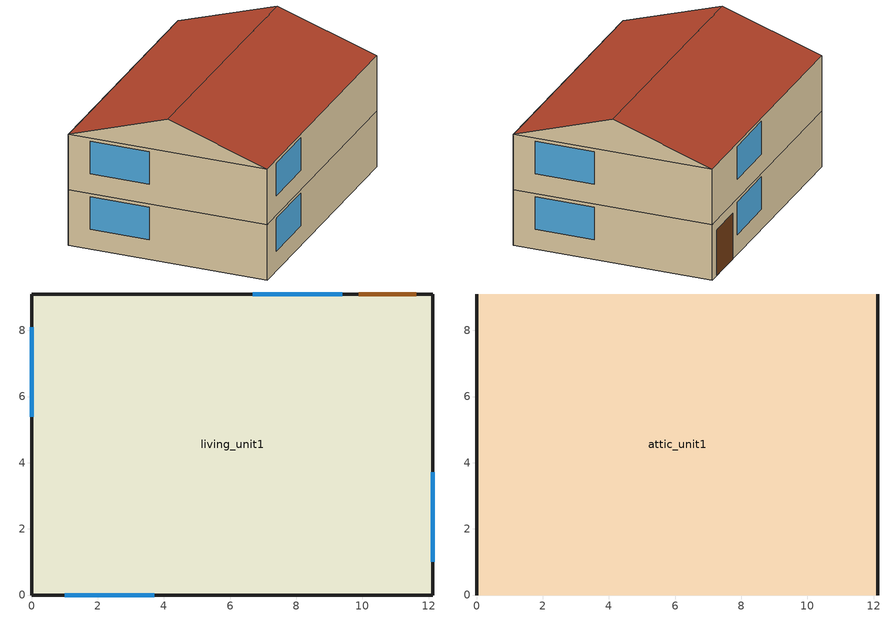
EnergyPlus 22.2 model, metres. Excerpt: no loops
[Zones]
living_unit1
 floor ground (Interior Floor): 12.13,9.1 12.13,0 0,0 0,9.1 z0.01
 floor adiabatic (Interior Floor): 12.13,9.1 12.13,0 0,0 0,9.1 z2.6
 wall outside (Exterior Wall): 12.13,9.1 0,9.1 0,0 12.13,0 12.13,9.1 z0.01:2.6; 12.13,9.1 0,9.1 0,0 12.13,0 12.13,9.1 z2.6:5.19
 window (Exterior Window): 9.39,9.1 6.68,9.1 / 1,0 3.71,0 / 0,8.1 0,5.39 / 12.13,1 12.13,3.71 z0.92:2.45; 9.39,9.1 6.68,9.1 / 1,0 3.71,0 / 0,8.1 0,5.39 / 12.13,1 12.13,3.71 z3.52:5.04
 door (Exterior Door): 11.63,9.1 9.89,9.1 z0.01:2.14
attic_unit1
 floor to living_unit1 (attic floor): 0,0 0,9.1 12.13,9.1 12.13,0 z5.19
 wall outside (Gable_end): 0,4.55,6.7 0,9.1,5.19 0,0,5.19; 12.13,4.55,6.7 12.13,0,5.19 12.13,9.1,5.19
 roof outside (Exterior Roof): 12.13,4.55,6.7 12.13,9.1,5.19 0,9.1,5.19 0,4.55,6.7; 0,4.55,6.7 0,0,5.19 12.13,0,5.19 12.13,4.55,6.7
shading: 12.15,1 12.15,3.71 12.13,3.71 12.13,1 z2.45; 12.15,1 12.15,3.71 12.13,3.71 12.13,1 z5.04
[Building]
US+SF+CZ4B+elecres+slab+IECC_2021: North Axis {deg}=0; Terrain=Suburbs; Loads Convergence Tolerance Value {W}=0.04; Temperature Convergence Tolerance Value {deltaC}=0.05; Solar Distribution=FullExterior; Maximum Number of Warmup Days=25; Minimum Number of Warmup Days=6
[Site:Location]
Santa.Fe.Muni.AP: Latitude {deg}=35.617; Longitude {deg}=-106.089; Time Zone {hr}=-7; Elevation {m}=1935
[SizingPeriod:DesignDay] Day of Month=21; Dry-Bulb Temperature Range Modifier Type=DefaultMultipliers; Rain Indicator=No; Snow Indicator=No; Daylight Saving Time Indicator=No; Begin Environment Reset Mode=FullResetAtBeginEnvironment
Name | Month | Day Type | Maximum Dry-Bulb Temperature {C} | Daily Dry-Bulb Temperature Range {deltaC} | Humidity Condition Type | Wetbulb or DewPoint at Maximum Dry-Bulb {C} | Barometric Pressure {Pa} | Wind Speed {m/s} | Wind Direction {deg} | Solar Model Indicator | ASHRAE Clear Sky Optical Depth for Beam Irradiance (taub) | ASHRAE Clear Sky Optical Depth for Diffuse Irradiance (taud) | Sky Clearness | Enthalpy at Maximum Dry-Bulb {J/kg}
Albuquerque.Intl.Sunport_NM_USA Ann Clg .4% Condns DB=>MWB | 7 | SummerDesignDay | 35.1 | 13.5 | Wetbulb | 15.7 | 83318 | 4.4 | 220 | ASHRAETau | 0.463 | 1.887
Albuquerque.Intl.Sunport_NM_USA Ann Htg 99.6% Condns DB | 12 | WinterDesignDay | -7.9 | 0 | Wetbulb | -7.9 | 83318 | 3.2 | 0 | ASHRAEClearSky |  |  | 0
Santa.Fe.Muni.AP Ann Clg .4% Condns DP=>MDB | 7 | SummerDesignDay | 18.8 | 15.6 | Dewpoint | 15.2 | 80139 | 5.3 | 250 | ASHRAETau2017
Santa.Fe.Muni.AP Ann Clg .4% Condns Enth=>MDB | 7 | SummerDesignDay | 26.1 | 15.6 | Enthalpy |  | 80139 | 5.3 | 250 | ASHRAETau2017 |  |  |  | 56400
[Material] Thermal Absorptance=0.9; Visible Absorptance=0.7
Name | Roughness | Thickness {m} | Conductivity {W/m-K} | Density {kg/m3} | Specific Heat {J/kg-K} | Solar Absorptance
Asphalt_shingle | MediumRough | 0.00633985 | 0.08186 | 1121.29 | 1255.2 | 0.75
Blown_R30_top | MediumRough | 0.22 | 0.04119 | 9.61107 | 836.8 | 0.7
Carpet_n_pad | MediumSmooth | 0.0254001 | 0.0601314 | 32.0369 | 836.8 | 0.7
ceil_consol_layer | Rough | 0.444461 | 0.0617176 | 41.9286 | 776.251 | 0.7
cement_stucco | MediumSmooth | 0.01905 | 0.721 | 1865.58 | 878.64 | 0.7
door_const | Smooth | 0.0422696 | 0.0720096 | 512.64 | 767.58 | 0.7
Drywall_1/2in | MediumSmooth | 0.0127 | 0.16009 | 800.923 | 1087.84 | 0.7
OSB_1/2in | MediumSmooth | 0.0127 | 0.1163 | 544.627 | 1213.36 | 0.7
OSB_5/8in | MediumSmooth | 0.015875 | 0.1163 | 544.627 | 1213.36 | 0.7
OSB_7/16in | MediumSmooth | 0.0111125 | 0.1163 | 544.627 | 1213.36 | 0.7
Plywood_3/4in | Rough | 0.01905 | 0.115458 | 544.68 | 674.54 | 0.7
sheathing_consol_layer | Rough | 0.031115 | 0.035329 | 20.1 | 1465.415 | 0.7
Std Wood 6inch | MediumSmooth | 0.15 | 0.12 | 540 | 1210 | 0.7
syn_stucco | MediumSmooth | 0.003048 | 0.0865 | 400 | 878.64 | 0.7
wall_consol_layer | Rough | 0.1397 | 0.057165 | 120.801 | 1036.26 | 0.7
[Material:AirGap]
Air_4_in_vert: Thermal Resistance {m2-K/W}=0.158499
[Material:NoMass]
Bldg_paper_felt: Roughness=Smooth; Thermal Resistance {m2-K/W}=0.0105666; Thermal Absorptance=0.9; Solar Absorptance=0.7; Visible Absorptance=0.7
[WindowMaterial:SimpleGlazingSystem]
Glass: U-Factor {W/m2-K}=1.70358; Solar Heat Gain Coefficient=0.3344; Visible Transmittance=0.88
[Construction]
attic floor: Drywall_1/2in, ceil_consol_layer
Exterior Door: door_const
Exterior Roof: Asphalt_shingle, OSB_1/2in, Blown_R30_top
Exterior Wall: syn_stucco, sheathing_consol_layer, OSB_7/16in, wall_consol_layer, Drywall_1/2in
Exterior Window: Glass
Gable_end: cement_stucco, Bldg_paper_felt, OSB_5/8in, Air_4_in_vert, Drywall_1/2in
Interior Floor: Plywood_3/4in, Carpet_n_pad
InteriorFurnishings: Std Wood 6inch
[Zone] Multiplier=1; Part of Total Floor Area=Yes
attic_unit1; living_unit1
[Space]
Name | Zone | Space Type
attic_unit1 Space | attic_unit1
living_unit1 Space | living_unit1 | LivingArea
[Zone equipment]
living_unit1: PTHP
[Sizing:Zone]
living_unit1: Zone Cooling Design Supply Air Temperature Input Method=SupplyAirTemperature; Zone Cooling Design Supply Air Temperature {C}=12; Zone Cooling Design Supply Air Temperature Difference {deltaC}=11.11; Zone Heating Design Supply Air Temperature Input Method=SupplyAirTemperature; Zone Heating Design Supply Air Temperature {C}=50; Zone Heating Design Supply Air Temperature Difference {deltaC}=11.11; Zone Cooling Design Supply Air Humidity Ratio {kgWater/kgDryAir}=0.0085; Zone Heating Design Supply Air Humidity Ratio {kgWater/kgDryAir}=0.008; Design Specification Outdoor Air Object=living_unit1 DSOA Space List; Cooling Design Air Flow Method=DesignDay; Cooling Design Air Flow Rate {m3/s}=0; Cooling Minimum Air Flow per Zone Floor Area {m3/s-m2}=0.000762; Cooling Minimum Air Flow {m3/s}=0; Cooling Minimum Air Flow Fraction=0; Heating Design Air Flow Method=DesignDay; Heating Design Air Flow Rate {m3/s}=0; Heating Maximum Air Flow per Zone Floor Area {m3/s-m2}=0.002032; Heating Maximum Air Flow {m3/s}=0.141576; Heating Maximum Air Flow Fraction=0.3; Account for Dedicated Outdoor Air System=No; Zone Load Sizing Method=Sensible Load Only No Latent Load; Zone Latent Cooling Design Supply Air Humidity Ratio Input Method=HumidityRatioDifference; Zone Cooling Design Supply Air Humidity Ratio Difference {kgWater/kgDryAir}=0.005; Zone Latent Heating Design Supply Air Humidity Ratio Input Method=HumidityRatioDifference; Zone Humidification Design Supply Air Humidity Ratio Difference {kgWater/kgDryAir}=0.005
[DesignSpecification:OutdoorAir]
SZ_DSOA_living_unit1: Outdoor Air Method=Sum; Outdoor Air Flow per Person {m3/s-person}=0; Outdoor Air Flow per Zone Floor Area {m3/s-m2}=0; Outdoor Air Flow per Zone {m3/s}=0; Outdoor Air Flow Air Changes per Hour {1/hr}=0.25; Outdoor Air Schedule=always_avail
[SpaceList]
LivingArea: living_unit1 Space
[ZoneInfiltration:DesignFlowRate]
SpaceInfiltration: Zone or ZoneList or Space or SpaceList=LivingArea; Schedule=always_avail; Design Flow Rate Calculation Method=AirChanges/Hour; Air Changes per Hour {1/hr}=0.0375; Constant Term Coefficient=1; Velocity Term Coefficient=0; Velocity Squared Term Coefficient=0
[InternalMass]
Internalmass_unit1: Construction=InteriorFurnishings; Zone or ZoneList=living_unit1; Space or SpaceList=living_unit1 Space; Surface Area {m2}=9.89591
[Lights] Zone or ZoneList or Space or SpaceList=living_unit1 Space; Schedule=InteriorLightingHE; Design Level Calculation Method=Watts/Area; Watts per Zone Floor Area {W/m2}=0; Return Air Fraction=0; Fraction Radiant=0.6; Fraction Visible=0.2; Fraction Replaceable=0
Living Hardwired Lighting1; Living Plug-in Lighting1
[People]
people_unit1: Zone or ZoneList or Space or SpaceList=living_unit1 Space; Number of People Schedule=Occupancy; Number of People Calculation Method=People; Number of People=3; Fraction Radiant=0; Activity Level Schedule=activity_sch; Enable ASHRAE 55 Comfort Warnings=No; Mean Radiant Temperature Calculation Type=ZoneAveraged
[ElectricEquipment] Zone or ZoneList or Space or SpaceList=living_unit1 Space
Name | Schedule | Design Level Calculation Method | Design Level {W} | Fraction Latent | Fraction Radiant | Fraction Lost | Watts per Zone Floor Area {W/m2}
clotheswasher1 | ClothesWasher | EquipmentLevel | 0 | 0 | 0.8 | 0.2
dishwasher1 | Dishwasher | EquipmentLevel | 0 | 0.15 | 0.6 | 0.25
electric_dryer1 | ClothesDryer | EquipmentLevel | 0 | 0.05 | 0.15 | 0.8
electric_mels1 | MiscPlugLoad | EquipmentLevel | 0 | 0.06 | 0.69 | 0.25
electric_range1 | CookingRange | EquipmentLevel | 0 | 0.3 | 0.4 | 0.3
IECC_Adj1 | MiscPlugLoad | Watts/Area |  | 0.062439 | 0.411909 | 0.251045 | 0
refrigerator1 | Refrigerator | EquipmentLevel | 0 | 0 | 1 | 0
television1 | InteriorLighting | EquipmentLevel | 0 | 0 | 1 | 0
[ZoneControl:Thermostat]
living_unit1 Thermostat: Zone or ZoneList=living_unit1; Control Type Schedule=living_unit1 Thermostat Schedule; Control 1=thermostat_living Dual SP Control; Temperature Difference Between Cutout And Setpoint {deltaC}=0
[ThermostatSetpoint:DualSetpoint]
thermostat_living Dual SP Control: Heating Setpoint Temperature Schedule=heating_sch; Cooling Setpoint Temperature Schedule=cooling_sch
[ZoneHVAC:PackagedTerminalHeatPump]
PTHP: Availability Schedule=always_off; Cooling Supply Air Flow Rate {m3/s}=Autosize; Heating Supply Air Flow Rate {m3/s}=Autosize; No Load Supply Air Flow Rate {m3/s}=Autosize; Cooling Outdoor Air Flow Rate {m3/s}=Autosize; Heating Outdoor Air Flow Rate {m3/s}=Autosize; No Load Outdoor Air Flow Rate {m3/s}=Autosize; Supply Air Fan=PTHP CV Fan; Heating Coil=PTHP 1 Spd DX Htg Coil; Heating Convergence Tolerance=0.001; Cooling Coil=PTHP 1 Spd DX Clg Coil; Cooling Convergence Tolerance=0.001; Supplemental Heating Coil=PTHP Elec Htg Backup Coil; Maximum Supply Air Temperature from Supplemental Heater {C}=Autosize; Maximum Outdoor Dry-Bulb Temperature for Supplemental Heater Operation {C}=21; Fan Placement=DrawThrough; Supply Air Fan Operating Mode Schedule=Always On Discrete hvac_library
[Fan:ConstantVolume]
PTHP CV Fan: Availability Schedule=Always On Discrete hvac_library; Fan Total Efficiency=0.7; Pressure Rise {Pa}=250; Maximum Flow Rate {m3/s}=AutoSize; Motor Efficiency=0.9; Motor In Airstream Fraction=1
[Coil:Heating:DX:SingleSpeed]
PTHP 1 Spd DX Htg Coil: Availability Schedule=Always On Discrete hvac_library; Gross Rated Heating Capacity {W}=Autosize; Gross Rated Heating COP {W/W}=5; Rated Air Flow Rate {m3/s}=Autosize; Rated Supply Fan Power Per Volume Flow Rate 2017 {W/(m3/s)}=773.3; Rated Supply Fan Power Per Volume Flow Rate 2023 {W/(m3/s)}=934.4; Heating Capacity Function of Temperature Curve=OS:Curve:Biquadratic 11; Heating Capacity Function of Flow Fraction Curve=OS:Curve:Quadratic 14; Energy Input Ratio Function of Temperature Curve=OS:Curve:Biquadratic 12; Energy Input Ratio Function of Flow Fraction Curve=OS:Curve:Quadratic 15; Part Load Fraction Correlation Curve=OS:Curve:Quadratic 16; Minimum Outdoor Dry-Bulb Temperature for Compressor Operation {C}=-8; Maximum Outdoor Dry-Bulb Temperature for Defrost Operation {C}=5; Crankcase Heater Capacity {W}=0; Maximum Outdoor Dry-Bulb Temperature for Crankcase Heater Operation {C}=10; Defrost Strategy=Resistive; Defrost Control=Timed; Defrost Time Period Fraction=0.166667; Resistive Defrost Heater Capacity {W}=2000
[Coil:Cooling:DX:SingleSpeed]
PTHP 1 Spd DX Clg Coil: Availability Schedule=Always On Discrete hvac_library; Gross Rated Total Cooling Capacity {W}=Autosize; Gross Rated Sensible Heat Ratio=Autosize; Gross Rated Cooling COP {W/W}=3; Rated Air Flow Rate {m3/s}=Autosize; Rated Evaporator Fan Power Per Volume Flow Rate 2017 {W/(m3/s)}=773.3; Rated Evaporator Fan Power Per Volume Flow Rate 2023 {W/(m3/s)}=934.4; Total Cooling Capacity Function of Temperature Curve=OS:Curve:Biquadratic 9; Total Cooling Capacity Function of Flow Fraction Curve=OS:Curve:Quadratic 11; Energy Input Ratio Function of Temperature Curve=OS:Curve:Biquadratic 10; Energy Input Ratio Function of Flow Fraction Curve=OS:Curve:Quadratic 12; Part Load Fraction Correlation Curve=OS:Curve:Quadratic 13; Minimum Outdoor Dry-Bulb Temperature for Compressor Operation {C}=-25; Nominal Time for Condensate Removal to Begin {s}=0; Ratio of Initial Moisture Evaporation Rate and Steady State Latent Capacity=0; Maximum Cycling Rate {cycles/hr}=0; Latent Capacity Time Constant {s}=0; Condenser Type=AirCooled; Evaporative Condenser Effectiveness=0; Evaporative Condenser Air Flow Rate {m3/s}=Autosize; Evaporative Condenser Pump Rated Power Consumption {W}=Autosize; Crankcase Heater Capacity {W}=0; Maximum Outdoor Dry-Bulb Temperature for Crankcase Heater Operation {C}=0; Basin Heater Capacity {W/K}=0; Basin Heater Setpoint Temperature {C}=10
[Coil:Heating:Electric]
PTHP Elec Htg Backup Coil: Availability Schedule=Always On Discrete hvac_library; Efficiency=1; Nominal Capacity {W}=Autosize
[DesignSpecification:OutdoorAir:SpaceList]
living_unit1 DSOA Space List: Space Name 1=living_unit1 Space; Space Design Specification Outdoor Air Object Name 1=SZ_DSOA_living_unit1
[Exterior:Lights] Design Level {W}=0
Name | Schedule
Exterior-Lights_unit1 | ExteriorLighting
Garage-Lights_unit1 | InteriorLightingHE
[Schedule:Day:Interval]
LightingDay_EELighting 1: No, 01:00, 0.06875, 02:00, 0.06875, 03:00, 0.06875, 04:00, 0.06875, 05:00, 0.20625, 06:00, 0.429688, 07:00, 0.48125, 08:00, 0.429688, 09:00, 0.189062, 10:00, 0.128906, 11:00, 0.128906, 12:00, 0.128906, 13:00, 0.128906, 14:00, 0.128906, 15:00, 0.128906, 16:00, 0.223438, 17:00, 0.48125, 18:00, 0.670312, 19:00, 0.902344, 20:00, 1, 21:00, 1, 22:00, 0.75625, 23:00, 0.421094, 24:00, 0.171875
Schedule Day 4; Schedule Day 2; Schedule Day 12; Schedule Day 11; Schedule Day 13; Schedule Day 8; Schedule Day 9; Schedule Day 7; Schedule Day 3; Schedule Day 6: No, 24:00, 0
OccupancyDay 1: No, 01:00, 1, 02:00, 1, 03:00, 1, 04:00, 1, 05:00, 1, 06:00, 1, 07:00, 1, 08:00, 0.8831, 09:00, 0.40861, 10:00, 0.24189, 11:00, 0.24189, 12:00, 0.24189, 13:00, 0.24189, 14:00, 0.24189, 15:00, 0.24189, 16:00, 0.24189, 17:00, 0.29498, 18:00, 0.5531, 19:00, 0.89693, 20:00, 0.89693, 21:00, 0.89693, 22:00, 1, 23:00, 1, 24:00, 1
ClothesWasherWeekend 1: No, 01:00, 0.097441, 02:00, 0.077932, 03:00, 0.0389138, 04:00, 0.0389138, 05:00, 0.077932, 06:00, 0.11695, 07:00, 0.2339, 08:00, 0.506923, 09:00, 0.760436, 10:00, 0.897, 11:00, 0.877491, 12:00, 0.779946, 13:00, 0.701909, 14:00, 0.623977, 15:00, 0.545941, 16:00, 0.506923, 17:00, 0.526432, 18:00, 0.506923, 19:00, 0.506923, 20:00, 0.506923, 21:00, 0.506923, 22:00, 0.487414, 23:00, 0.331446, 24:00, 0.175477
DishwasherWeekend 1: No, 01:00, 0.124134, 02:00, 0.0551527, 03:00, 0.0413241, 04:00, 0.0275764, 05:00, 0.0275764, 06:00, 0.0827291, 07:00, 0.165539, 08:00, 0.248349, 09:00, 0.469202, 10:00, 0.524355, 11:00, 0.455374, 12:00, 0.386393, 13:00, 0.331159, 14:00, 0.372564, 15:00, 0.303583, 16:00, 0.289754, 17:00, 0.303583, 18:00, 0.40014, 19:00, 0.703804, 20:00, 0.897, 21:00, 0.73138, 22:00, 0.538184, 23:00, 0.358735, 24:00, 0.248349
ClothesDryerWeekend 1: No, 01:00, 0.121951, 02:00, 0.0731707, 03:00, 0.0487805, 04:00, 0.0243902, 05:00, 0.0487805, 06:00, 0.0731707, 07:00, 0.195122, 08:00, 0.390244, 09:00, 0.595097, 10:00, 0.839, 11:00, 0.960951, 12:00, 1, 13:00, 0.91217, 14:00, 0.829268, 15:00, 0.746366, 16:00, 0.707317, 17:00, 0.682927, 18:00, 0.668268, 19:00, 0.634146, 20:00, 0.624415, 21:00, 0.643878, 22:00, 0.668268, 23:00, 0.536585, 24:00, 0.292683
MiscPlugLoadDay 1: No, 01:00, 0.60749, 02:00, 0.559339, 03:00, 0.552853, 04:00, 0.545071, 05:00, 0.524481, 06:00, 0.585279, 07:00, 0.676232, 08:00, 0.718547, 09:00, 0.60749, 10:00, 0.517023, 11:00, 0.529183, 12:00, 0.529345, 13:00, 0.520428, 14:00, 0.538424, 15:00, 0.568742, 16:00, 0.600357, 17:00, 0.710117, 18:00, 0.862678, 19:00, 0.936608, 20:00, 0.966764, 21:00, 1, 22:00, 0.976654, 23:00, 0.845169, 24:00, 0.734436
CookingRangeDay 1: No, 01:00, 0.0471585, 02:00, 0.0471585, 03:00, 0.0235459, 04:00, 0.0235459, 05:00, 0.0471585, 06:00, 0.0707044, 07:00, 0.165088, 08:00, 0.283018, 09:00, 0.306564, 10:00, 0.320771, 11:00, 0.283018, 12:00, 0.330176, 13:00, 0.377335, 14:00, 0.306564, 15:00, 0.292423, 16:00, 0.377335, 17:00, 0.613194, 18:00, 1, 19:00, 0.778348, 20:00, 0.400947, 21:00, 0.235859, 22:00, 0.165088, 23:00, 0.103722, 24:00, 0.0707044
RefrigeratorDay 1: No, 01:00, 0.8, 02:00, 0.782696, 03:00, 0.765594, 04:00, 0.742857, 05:00, 0.731388, 06:00, 0.731388, 07:00, 0.75996, 08:00, 0.8, 09:00, 0.817103, 10:00, 0.828571, 11:00, 0.8, 12:00, 0.8, 13:00, 0.839839, 14:00, 0.839839, 15:00, 0.828571, 16:00, 0.839839, 17:00, 0.885714, 18:00, 0.971429, 19:00, 1, 20:00, 0.971429, 21:00, 0.942857, 22:00, 0.925553, 23:00, 0.885714, 24:00, 0.828571
LightingDay 1: No, 01:00, 0.0625, 02:00, 0.0625, 03:00, 0.0625, 04:00, 0.0625, 05:00, 0.1875, 06:00, 0.390625, 07:00, 0.4375, 08:00, 0.390625, 09:00, 0.171875, 10:00, 0.117188, 11:00, 0.117188, 12:00, 0.117188, 13:00, 0.117188, 14:00, 0.117188, 15:00, 0.117188, 16:00, 0.203125, 17:00, 0.4375, 18:00, 0.609375, 19:00, 0.820312, 20:00, 0.984375, 21:00, 1, 22:00, 0.6875, 23:00, 0.382812, 24:00, 0.15625
ClothesDryerVacation 1; ClothesWasherVacation 1; DishwasherVacation 1: No, 01:00, 0, 02:00, 0, 03:00, 0, 04:00, 0, 05:00, 0, 06:00, 0, 07:00, 0, 08:00, 0, 09:00, 0, 10:00, 0, 11:00, 0, 12:00, 0, 13:00, 0, 14:00, 0, 15:00, 0, 16:00, 0, 17:00, 0, 18:00, 0, 19:00, 0, 20:00, 0, 21:00, 0, 22:00, 0, 23:00, 0, 24:00, 0
ExteriorLightingDay 1: No, 01:00, 1, 02:00, 1, 03:00, 1, 04:00, 1, 05:00, 1, 06:00, 1, 07:00, 0, 08:00, 0, 09:00, 0, 10:00, 0, 11:00, 0, 12:00, 0, 13:00, 0, 14:00, 0, 15:00, 0, 16:00, 0, 17:00, 0, 18:00, 0, 19:00, 1, 20:00, 1, 21:00, 1, 22:00, 1, 23:00, 1, 24:00, 1
[Schedule:Week:Daily]
InteriorLightingHE Week Rule - Jan1-Dec31: LightingDay_EELighting 1, LightingDay_EELighting 1, LightingDay_EELighting 1, LightingDay_EELighting 1, LightingDay_EELighting 1, LightingDay_EELighting 1, LightingDay_EELighting 1, Schedule Day 4, Schedule Day 4, Schedule Day 4, Schedule Day 4, Schedule Day 4
Occupancy Week Rule - Jan1-Dec31: OccupancyDay 1, OccupancyDay 1, OccupancyDay 1, OccupancyDay 1, OccupancyDay 1, OccupancyDay 1, OccupancyDay 1, Schedule Day 2, Schedule Day 2, Schedule Day 2, Schedule Day 2, Schedule Day 2
ClothesWasher Week Rule - Jan1-Dec31: ClothesWasherWeekend 1, ClothesWasherWeekend 1, ClothesWasherWeekend 1, ClothesWasherWeekend 1, ClothesWasherWeekend 1, ClothesWasherWeekend 1, ClothesWasherWeekend 1, Schedule Day 12, Schedule Day 12, Schedule Day 12, ClothesWasherVacation 1, Schedule Day 12
Dishwasher Week Rule - Jan1-Dec31: DishwasherWeekend 1, DishwasherWeekend 1, DishwasherWeekend 1, DishwasherWeekend 1, DishwasherWeekend 1, DishwasherWeekend 1, DishwasherWeekend 1, Schedule Day 11, Schedule Day 11, Schedule Day 11, DishwasherVacation 1, Schedule Day 11
ClothesDryer Week Rule - Jan1-Dec31: ClothesDryerWeekend 1, ClothesDryerWeekend 1, ClothesDryerWeekend 1, ClothesDryerWeekend 1, ClothesDryerWeekend 1, ClothesDryerWeekend 1, ClothesDryerWeekend 1, Schedule Day 13, Schedule Day 13, Schedule Day 13, ClothesDryerVacation 1, Schedule Day 13
MiscPlugLoad Week Rule - Jan1-Dec31: MiscPlugLoadDay 1, MiscPlugLoadDay 1, MiscPlugLoadDay 1, MiscPlugLoadDay 1, MiscPlugLoadDay 1, MiscPlugLoadDay 1, MiscPlugLoadDay 1, Schedule Day 8, Schedule Day 8, Schedule Day 8, Schedule Day 8, Schedule Day 8
CookingRange Week Rule - Jan1-Dec31: CookingRangeDay 1, CookingRangeDay 1, CookingRangeDay 1, CookingRangeDay 1, CookingRangeDay 1, CookingRangeDay 1, CookingRangeDay 1, Schedule Day 9, Schedule Day 9, Schedule Day 9, Schedule Day 9, Schedule Day 9
Refrigerator Week Rule - Jan1-Dec31: RefrigeratorDay 1, RefrigeratorDay 1, RefrigeratorDay 1, RefrigeratorDay 1, RefrigeratorDay 1, RefrigeratorDay 1, RefrigeratorDay 1, Schedule Day 7, Schedule Day 7, Schedule Day 7, Schedule Day 7, Schedule Day 7
InteriorLighting Week Rule - Jan1-Dec31: LightingDay 1, LightingDay 1, LightingDay 1, LightingDay 1, LightingDay 1, LightingDay 1, LightingDay 1, Schedule Day 3, Schedule Day 3, Schedule Day 3, Schedule Day 3, Schedule Day 3
ExteriorLighting Week Rule - Jan1-Dec31: ExteriorLightingDay 1, ExteriorLightingDay 1, ExteriorLightingDay 1, ExteriorLightingDay 1, ExteriorLightingDay 1, ExteriorLightingDay 1, ExteriorLightingDay 1, Schedule Day 6, Schedule Day 6, Schedule Day 6, Schedule Day 6, Schedule Day 6
[Schedule:Year]
InteriorLightingHE: InteriorLightingHE Week Rule - Jan1-Dec31, 1, 1, 12, 31
Occupancy: Occupancy Week Rule - Jan1-Dec31, 1, 1, 12, 31
ClothesWasher: ClothesWasher Week Rule - Jan1-Dec31, 1, 1, 12, 31
Dishwasher: Dishwasher Week Rule - Jan1-Dec31, 1, 1, 12, 31
ClothesDryer: ClothesDryer Week Rule - Jan1-Dec31, 1, 1, 12, 31
MiscPlugLoad: MiscPlugLoad Week Rule - Jan1-Dec31, 1, 1, 12, 31
CookingRange: CookingRange Week Rule - Jan1-Dec31, 1, 1, 12, 31
Refrigerator: Refrigerator Week Rule - Jan1-Dec31, 1, 1, 12, 31
InteriorLighting: InteriorLighting Week Rule - Jan1-Dec31, 1, 1, 12, 31
ExteriorLighting: ExteriorLighting Week Rule - Jan1-Dec31, 1, 1, 12, 31
[Curve:Biquadratic]
Name | Coefficient1 Constant | Coefficient2 x | Coefficient3 x**2 | Coefficient4 y | Coefficient5 y**2 | Coefficient6 x*y | Minimum Value of x {BasedOnField A2} | Maximum Value of x {BasedOnField A2} | Minimum Value of y {BasedOnField A3} | Maximum Value of y {BasedOnField A3}
OS:Curve:Biquadratic 11 | 0.758746 | 0 | 0 | 0.027626 | 0.000148716 | 0 | 0 | 1 | 0 | 1
OS:Curve:Biquadratic 12 | 1.19248 | -0.0300438 | 0.00103745 | 0 | 0 | 0 | -20 | 20 | 0 | 1
OS:Curve:Biquadratic 9 | 0.42415 | 0.04426 | -0.00042 | 0.00333 | -8e-05 | -0.00021 | 17 | 22 | 13 | 46
OS:Curve:Biquadratic 10 | 1.23649 | -0.02431 | 0.00057 | -0.01434 | 0.00063 | -0.00038 | 17 | 22 | 13 | 46
[Curve:Quadratic]
Name | Coefficient1 Constant | Coefficient2 x | Coefficient3 x**2 | Minimum Value of x {BasedOnField A2} | Maximum Value of x {BasedOnField A2}
OS:Curve:Quadratic 14 | 0.84 | 0.16 | 0 | 0.5 | 1.5
OS:Curve:Quadratic 15 | 1.3824 | -0.4336 | 0.0512 | 0 | 1
OS:Curve:Quadratic 16 | 0.85 | 0.15 | 0 | 0 | 1
OS:Curve:Quadratic 11 | 0.77136 | 0.34053 | -0.11088 | 0.75918 | 1.13877
OS:Curve:Quadratic 12 | 1.2055 | -0.32953 | 0.12308 | 0.75918 | 1.13877
OS:Curve:Quadratic 13 | 0.771 | 0.229 | 0 | 0 | 1
[Schedule:Constant]
Always On Discrete hvac_library: Hourly Value=1
[Schedule:Compact]
activity_sch: Through: 12/31, For: ALLDAYS, Until: 24:00, 117.28
living_unit1 Thermostat Schedule: Through: 12/31, For: AllDays, Until: 24:00, 4
heating_sch: Through: 12/31, For: ALLDAYS, Until: 24:00, 20
cooling_sch: Through: 12/31, For: ALLDAYS, Until: 24:00, 25.6
always_off: Through: 12/31, For: ALLDAYS, Until: 24:00, 0
always_avail: Through: 12/31, For: ALLDAYS, Until: 24:00, 1
